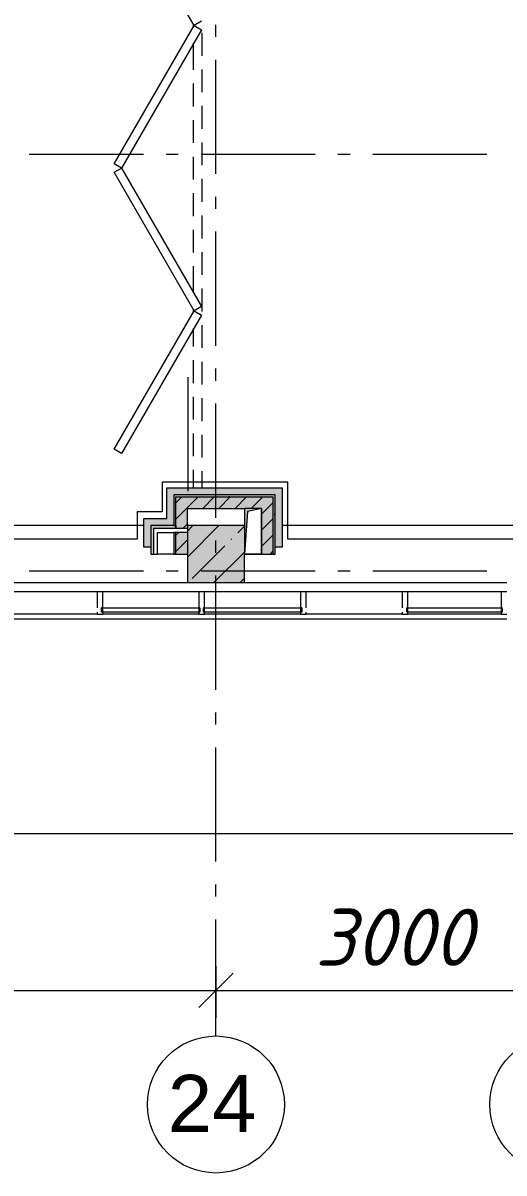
# Model space of a CAD drawing. Header units: millimetres. Extents: x -537608 to 253996, y -217170 to 186033.
# Drawn here: x -332417 to -328201, y -217170 to -207099 of the extents above; entities that cross this region are included whole.
import ezdxf

# ---------------------------------------------------------------- set-up
doc = ezdxf.new("R2010")
doc.units = ezdxf.units.MM
doc.layers.add('PDF _Геометрия', color=7, linetype='Continuous')
doc.layers.add('PDF _Текст', color=7, linetype='Continuous')
doc.layers.add('PDF _Сплошная заливка', color=7, linetype='Continuous', true_color=0xffffff)
doc.styles.add('PDF ArialMT', font='arial.ttf')
doc.styles.add('PDF ISOCPEUR Italic', font='isocpeui.ttf')

msp = doc.modelspace()

# ---------------------------------------------------------------- hatches: boundary and pattern name
at = {"layer": 'PDF _Сплошная заливка', "true_color": 0xff7d7d, "transparency": 33554559}
for points in [[(-330206.1883, -211229.658), (-330206.1883, -211169.6551), (-331156.1883, -211169.6551), (-331156.1883, -211229.658), (-330326.1898, -211229.658)], [(-331156.1883, -211499.6558), (-331156.1883, -211439.6572), (-331357.0245, -211439.6572), (-331357.0245, -211499.6558), (-331297.026, -211499.6558)]]:
    msp.add_hatch(color=11, dxfattribs=at).paths.add_polyline_path(points)
at = {"layer": 'PDF _Сплошная заливка', "transparency": 33554559}
for points in [[(-330448.6886, -211349.6551), (-330326.1898, -211349.6551), (-330326.1898, -211249.6589), (-331076.193, -211249.6589), (-331076.193, -211349.6551), (-330476.1904, -211349.6551)], [(-330326.1898, -211749.6569), (-330226.1893, -211749.6569), (-330226.1893, -211249.6589), (-330326.1898, -211249.6589), (-330326.1898, -211377.1569)], [(-330476.1904, -211999.658), (-330476.1904, -211499.6558), (-330976.1883, -211499.6558), (-330976.1883, -211999.658), (-330549.2316, -211999.658)]]:
    msp.add_hatch(color=256, dxfattribs=at).paths.add_polyline_path(points)
h = msp.add_hatch(color=256, dxfattribs=at)
h.paths.add_polyline_path([(-330976.1883, -211749.6569), (-330976.1883, -211559.6586), (-331076.193, -211559.6586), (-331076.193, -211749.6569)], flags=0)
h.paths.add_polyline_path([(-331076.193, -211524.6559), (-330976.1883, -211524.6559), (-330976.1883, -211349.6551), (-331076.193, -211349.6551), (-331076.193, -211499.6558)], flags=0)
at = {"layer": 'PDF _Сплошная заливка', "true_color": 0x77b143, "transparency": 33554559}
msp.add_hatch(color=75, dxfattribs=at).paths.add_polyline_path([(-331096.1897, -211524.6559), (-331076.193, -211524.6559), (-331076.193, -211499.6558), (-331272.0258, -211499.6558), (-331272.0258, -211524.6559), (-331237.0274, -211524.6559)])

# ---------------------------------------------------------------- linework, layer by layer
at = {"layer": 'PDF _Геометрия', "lineweight": 9}
for p, q in [((-330917.8476, -207120.4252), (-331617.997, -205908.0748)), ((-331617.997, -208332.4052), (-330917.8476, -207120.0549)), ((-330852.8972, -207157.5594), (-331553.0467, -208369.914)), ((-330921.1889, -207125.8464), (-330921.1889, -207114.6337)), ((-330852.8972, -207082.9164), (-330917.8476, -207120.4252)), ((-330917.8476, -207120.0549), (-330852.8972, -207157.5594)), ((-330921.1889, -207509.3866), (-330921.1889, -207275.8125)), ((-330846.1886, -207384.6573), (-330846.1886, -207184.6565)), ((-330846.1886, -207704.6553), (-330846.1886, -207504.6544)), ((-330921.1889, -207829.3846), (-330921.1889, -207629.3837)), ((-330846.1886, -208024.6576), (-330846.1886, -207824.6567)), ((-330921.1889, -208149.3869), (-330921.1889, -207949.386)), ((-330846.1886, -208344.6556), (-330846.1886, -208144.6547)), ((-330921.1889, -208469.3848), (-330921.1889, -208269.3839)), ((-331553.0467, -208369.914), (-331617.997, -208332.4052)), ((-331617.997, -208406.3679), (-331553.0467, -208368.8591)), ((-331553.0467, -208368.8591), (-330852.8972, -209581.2094)), ((-330917.8476, -209618.7182), (-331617.997, -208406.3679)), ((-330846.1886, -208664.6579), (-330846.1886, -208464.657)), ((-330921.1889, -208789.3871), (-330921.1889, -208589.3862)), ((-330846.1886, -208984.6558), (-330846.1886, -208784.6549)), ((-330921.1889, -209109.3851), (-330921.1889, -208909.3842)), ((-330846.1886, -209304.6581), (-330846.1886, -209104.6572)), ((-330921.1889, -209462.9606), (-330921.1889, -209229.3865)), ((-330846.1886, -209624.6561), (-330846.1886, -209424.6552)), ((-330852.8972, -209581.2094), (-330917.8476, -209618.7182)), ((-331617.997, -210831.7489), (-330917.8476, -209619.3985)), ((-330852.8972, -209656.9073), (-331553.0467, -210869.2577)), ((-330921.1889, -209625.19), (-330921.1889, -209612.9268)), ((-330917.8476, -209619.3985), (-330852.8972, -209656.9073)), ((-330921.1889, -209932.408), (-330921.1889, -209775.1562)), ((-330846.1886, -209944.6584), (-330846.1886, -209744.6575)), ((-330921.1889, -210252.406), (-330921.1889, -210052.4094)), ((-330846.1886, -210264.6563), (-330846.1886, -210064.6554)), ((-330967.9856, -211199.6587), (-330967.9856, -210199.6586)), ((-330921.1889, -210572.4083), (-330921.1889, -210372.4074)), ((-330846.1886, -210584.6586), (-330846.1886, -210384.6577)), ((-330921.1889, -210892.4063), (-330921.1889, -210692.4097)), ((-330846.1886, -210904.6566), (-330846.1886, -210704.6557)), ((-331553.0467, -210869.2577), (-331617.997, -210831.7489)), ((-330921.1889, -211169.6551), (-330921.1889, -211012.4076)), ((-330846.1886, -211169.6551), (-330846.1886, -211024.6579)), ((-331156.1883, -211229.658), (-331156.1883, -211169.6551)), ((-331156.1883, -211169.6551), (-330206.1883, -211169.6551)), ((-330206.1883, -211169.6551), (-330146.1898, -211169.6551)), ((-330146.1898, -211169.6551), (-330146.1898, -211689.6583)), ((-331156.1883, -211439.6572), (-331156.1883, -211229.658)), ((-330326.1898, -211229.658), (-331096.1897, -211229.658)), ((-331096.1897, -211229.658), (-331096.1897, -211499.6558)), ((-330326.1898, -211229.658), (-331096.1897, -211229.658)), ((-331096.1897, -211229.658), (-331096.1897, -211249.6589)), ((-331096.1897, -211249.6589), (-331096.1897, -211349.6551)), ((-331076.193, -211301.7217), (-331024.1217, -211249.6589)), ((-331076.193, -211349.6551), (-331076.193, -211249.6589)), ((-331076.193, -211249.6589), (-330326.1898, -211249.6589)), ((-330982.7032, -211349.6551), (-330882.7027, -211249.6589)), ((-330841.2799, -211349.6551), (-330741.2794, -211249.6589)), ((-330699.8609, -211349.6551), (-330599.8604, -211249.6589)), ((-330558.4376, -211349.6551), (-330458.4372, -211249.6589)), ((-330417.0186, -211349.6551), (-330326.1898, -211258.8305)), ((-330226.1893, -211229.658), (-330326.1898, -211229.658)), ((-330326.1898, -211258.8305), (-330317.0182, -211249.6589)), ((-330326.1898, -211249.6589), (-330226.1893, -211249.6589)), ((-330326.1898, -211400.2495), (-330226.1893, -211300.2533)), ((-330206.1883, -211229.658), (-330226.1893, -211229.658)), ((-330206.1883, -211229.658), (-330226.1893, -211229.658)), ((-330226.1893, -211249.6589), (-330226.1893, -211749.6569)), ((-330206.1883, -211749.6569), (-330206.1883, -211229.658)), ((-330206.1883, -211689.6583), (-330206.1883, -211229.658)), ((-331096.1897, -211349.6551), (-331096.1897, -211499.6558)), ((-331076.193, -211443.145), (-330982.7032, -211349.6551)), ((-331076.193, -211499.6558), (-331076.193, -211349.6551)), ((-330976.1883, -211499.6558), (-330976.1883, -211349.6551)), ((-330976.1883, -211349.6551), (-330476.1904, -211349.6551)), ((-330326.1898, -211349.6551), (-330326.1898, -211749.6569)), ((-331357.0245, -211499.6558), (-331357.0245, -211439.6572)), ((-331357.0245, -211439.6572), (-331156.1883, -211439.6572)), ((-331357.0245, -211689.6583), (-331357.0245, -211499.6558)), ((-331156.1883, -211499.6558), (-331297.026, -211499.6558)), ((-331297.026, -211499.6558), (-331297.026, -211689.6583)), ((-331272.0258, -211499.6558), (-331297.026, -211499.6558)), ((-331297.026, -211499.6558), (-331297.026, -211749.6569)), ((-331237.0274, -211499.6558), (-331272.0258, -211499.6558)), ((-331096.1897, -211499.6558), (-331237.0274, -211499.6558)), ((-331096.1897, -211499.6558), (-331156.1883, -211499.6558)), ((-331096.1897, -211499.6558), (-331076.193, -211499.6558)), ((-331076.193, -211499.6558), (-331076.193, -211524.6559)), ((-331076.193, -211524.6559), (-331076.193, -211499.6558)), ((-331016.2806, -211524.6559), (-330976.1883, -211484.5678)), ((-330976.1883, -211776.4612), (-330699.3872, -211499.6558)), ((-330976.1883, -211548.3599), (-330927.4842, -211499.6558)), ((-330476.1904, -211499.6558), (-330976.1883, -211499.6558)), ((-330976.1883, -211499.6558), (-330976.1883, -211999.658)), ((-330534.9704, -211563.3401), (-330476.1904, -211504.5602)), ((-330326.1898, -211541.6728), (-330226.1893, -211441.6724)), ((-331237.0274, -211524.6559), (-331272.0258, -211524.6559)), ((-331272.0258, -211524.6559), (-331272.0258, -211749.6569)), ((-331096.1897, -211524.6559), (-331237.0274, -211524.6559)), ((-331237.0274, -211749.6569), (-331237.0274, -211559.6586)), ((-331237.0274, -211559.6586), (-331096.1897, -211559.6586)), ((-331076.193, -211524.6559), (-331096.1897, -211524.6559)), ((-331096.1897, -211559.6586), (-331096.1897, -211749.6569)), ((-331076.193, -211559.6586), (-331096.1897, -211559.6586)), ((-330976.1883, -211524.6559), (-331076.193, -211524.6559)), ((-331076.193, -211584.5683), (-331051.2791, -211559.6586)), ((-331076.193, -211749.6569), (-331076.193, -211559.6586)), ((-330976.1883, -211559.6586), (-331076.193, -211559.6586)), ((-330326.1898, -211683.0961), (-330226.1893, -211583.0957)), ((-331297.026, -211689.6583), (-331357.0245, -211689.6583)), ((-331076.193, -211725.9872), (-330976.1883, -211625.9868)), ((-330934.1411, -211962.5109), (-330649.021, -211677.3865)), ((-330591.9935, -211620.3633), (-330587.2527, -211615.6225)), ((-330146.1898, -211689.6583), (-330206.1883, -211689.6583)), ((-331297.026, -211749.6569), (-331272.0258, -211749.6569)), ((-331272.0258, -211749.6569), (-331237.0274, -211749.6569)), ((-331096.1897, -211749.6569), (-331076.193, -211749.6569)), ((-331076.193, -211749.6569), (-330976.1883, -211749.6569)), ((-330743.1913, -211999.658), (-330476.1904, -211732.6571)), ((-330476.1904, -211999.658), (-330476.1904, -211753.5623)), ((-330326.1898, -211749.6569), (-330226.1893, -211749.6569)), ((-330251.3315, -211749.6569), (-330226.1893, -211724.5146)), ((-330226.1893, -211749.6569), (-330206.1883, -211749.6569)), ((-330976.1883, -211999.658), (-330476.1904, -211999.658)), ((-330515.09, -211999.658), (-330476.1904, -211960.754)), ((-331767.86, -212079.6574), (-332609.5275, -212079.6574)), ((-331717.8597, -212079.6574), (-331767.86, -212079.6574)), ((-331767.86, -212079.6574), (-331767.86, -212219.6555)), ((-330876.1879, -212079.6574), (-331717.8597, -212079.6574)), ((-331717.8597, -212219.6555), (-331717.8597, -212079.6574)), ((-330826.1919, -212079.6574), (-330876.1879, -212079.6574)), ((-330876.1879, -212079.6574), (-330876.1879, -212219.6555)), ((-329984.5244, -212079.6574), (-330826.1919, -212079.6574)), ((-330826.1919, -212219.6555), (-330826.1919, -212079.6574)), ((-329934.5242, -212079.6574), (-329984.5244, -212079.6574)), ((-329984.5244, -212079.6574), (-329984.5244, -212219.6555)), ((-329092.8567, -212079.6574), (-329934.5242, -212079.6574)), ((-329934.5242, -212219.6555), (-329934.5242, -212079.6574)), ((-329042.8565, -212079.6574), (-329092.8567, -212079.6574)), ((-329092.8567, -212079.6574), (-329092.8567, -212219.6555)), ((-328226.1891, -212079.6574), (-329042.8565, -212079.6574)), ((-329042.8565, -212219.6555), (-329042.8565, -212079.6574)), ((-328176.1889, -212079.6574), (-328226.1891, -212079.6574)), ((-328226.1891, -212079.6574), (-328226.1891, -212219.6555)), ((-331767.86, -212276.6571), (-332609.5275, -212276.6571)), ((-331767.86, -212259.6574), (-331767.86, -212276.6571)), ((-331767.86, -212276.6571), (-331717.8597, -212276.6571)), ((-331727.858, -212259.6574), (-331727.858, -212219.6555)), ((-331727.858, -212219.6555), (-331717.8597, -212219.6555)), ((-331717.8597, -212259.6574), (-331727.858, -212259.6574)), ((-331717.8597, -212259.6574), (-331717.8597, -212219.6555)), ((-331717.8597, -212219.6555), (-330876.1879, -212219.6555)), ((-330876.1879, -212259.6574), (-331717.8597, -212259.6574)), ((-331717.8597, -212276.6571), (-331717.8597, -212259.6574)), ((-330876.1879, -212276.6571), (-331717.8597, -212276.6571)), ((-330876.1879, -212219.6555), (-330876.1879, -212259.6574)), ((-330876.1879, -212219.6555), (-330866.1896, -212219.6555)), ((-330866.1896, -212259.6574), (-330876.1879, -212259.6574)), ((-330876.1879, -212259.6574), (-330876.1879, -212276.6571)), ((-330876.1879, -212276.6571), (-330826.1919, -212276.6571)), ((-330866.1896, -212219.6555), (-330866.1896, -212259.6574)), ((-330836.1903, -212259.6574), (-330836.1903, -212219.6555)), ((-330836.1903, -212219.6555), (-330826.1919, -212219.6555)), ((-330826.1919, -212259.6574), (-330836.1903, -212259.6574)), ((-330826.1919, -212259.6574), (-330826.1919, -212219.6555)), ((-330826.1919, -212219.6555), (-329984.5244, -212219.6555)), ((-329984.5244, -212259.6574), (-330826.1919, -212259.6574)), ((-330826.1919, -212276.6571), (-330826.1919, -212259.6574)), ((-329984.5244, -212276.6571), (-330826.1919, -212276.6571)), ((-329984.5244, -212219.6555), (-329984.5244, -212259.6574)), ((-329984.5244, -212219.6555), (-329974.5218, -212219.6555)), ((-329974.5218, -212259.6574), (-329984.5244, -212259.6574)), ((-329984.5244, -212259.6574), (-329984.5244, -212276.6571)), ((-329984.5244, -212276.6571), (-329934.5242, -212276.6571)), ((-329974.5218, -212219.6555), (-329974.5218, -212259.6574)), ((-329934.5242, -212276.6571), (-329934.5242, -212259.6574)), ((-329092.8567, -212276.6571), (-329934.5242, -212276.6571)), ((-329092.8567, -212259.6574), (-329092.8567, -212276.6571)), ((-329092.8567, -212276.6571), (-329042.8565, -212276.6571)), ((-329052.8548, -212259.6574), (-329052.8548, -212219.6555)), ((-329052.8548, -212219.6555), (-329042.8565, -212219.6555)), ((-329042.8565, -212259.6574), (-329052.8548, -212259.6574)), ((-329042.8565, -212259.6574), (-329042.8565, -212219.6555)), ((-329042.8565, -212219.6555), (-328226.1891, -212219.6555)), ((-328226.1891, -212259.6574), (-329042.8565, -212259.6574)), ((-329042.8565, -212276.6571), (-329042.8565, -212259.6574)), ((-328226.1891, -212276.6571), (-329042.8565, -212276.6571)), ((-328226.1891, -212219.6555), (-328216.1908, -212219.6555)), ((-328226.1891, -212219.6555), (-328226.1891, -212259.6574)), ((-328216.1908, -212259.6574), (-328226.1891, -212259.6574)), ((-328226.1891, -212259.6574), (-328226.1891, -212276.6571)), ((-328226.1891, -212276.6571), (-328176.1889, -212276.6571)), ((-328216.1908, -212219.6555), (-328216.1908, -212259.6574)), ((-368366.2047, -214198.2382), (-264386.1644, -214198.2382)), ((-330726.1915, -215358.8314), (-330726.1915, -215570.9621)), ((-336726.1923, -215570.9621), (-330726.1915, -215570.9621)), ((-330726.1915, -215570.9621), (-327726.1869, -215570.9621)), ((-330726.1915, -215570.9621), (-330726.1915, -215810.9649))]:
    msp.add_line(p, q, dxfattribs=at)
at = {"layer": 'PDF _Геометрия', "color": 253, "lineweight": 9, "true_color": 0xaaaaaa}
for p, q in [((-330726.1915, -207219.9865), (-330726.1915, -207114.1558)), ((-330726.1915, -208419.9874), (-330726.1915, -207419.9873)), ((-331362.1227, -208249.6543), (-332362.1185, -208249.6543)), ((-331056.2869, -208249.6543), (-331162.1218, -208249.6543)), ((-329856.2858, -208249.6543), (-330856.286, -208249.6543)), ((-329550.4543, -208249.6543), (-329656.2849, -208249.6543)), ((-328350.4533, -208249.6543), (-329350.4534, -208249.6543)), ((-330726.1915, -208725.819), (-330726.1915, -208619.9883)), ((-330726.1915, -209925.82), (-330726.1915, -208925.8199)), ((-330726.1915, -210231.6558), (-330726.1915, -210125.8209)), ((-330726.1915, -211431.6568), (-330726.1915, -210431.6567)), ((-330326.1898, -211349.6551), (-330476.1904, -211349.6551)), ((-330476.1904, -211349.6551), (-330476.1904, -211749.6569)), ((-330448.6886, -211377.1569), (-330476.1904, -211749.6569)), ((-330326.1898, -211349.6551), (-330448.6886, -211377.1569)), ((-330326.1898, -211749.6569), (-330326.1898, -211349.6551)), ((-330726.1915, -211737.4883), (-330726.1915, -211631.6577)), ((-330476.1904, -211749.6569), (-330326.1898, -211749.6569)), ((-331362.1227, -211899.6575), (-332362.1185, -211899.6575)), ((-331056.2869, -211899.6575), (-331162.1218, -211899.6575)), ((-329856.2858, -211899.6575), (-330856.286, -211899.6575)), ((-329550.4543, -211899.6575), (-329656.2849, -211899.6575)), ((-328350.4533, -211899.6575), (-329350.4534, -211899.6575)), ((-330726.1915, -212937.4894), (-330726.1915, -211937.4892)), ((-331717.8597, -212221.6577), (-331727.858, -212221.6577)), ((-330866.1896, -212221.6577), (-330876.1879, -212221.6577)), ((-330826.1919, -212221.6577), (-330836.1903, -212221.6577)), ((-329974.5218, -212221.6577), (-329984.5244, -212221.6577)), ((-329042.8565, -212221.6577), (-329052.8548, -212221.6577)), ((-328216.1908, -212221.6577), (-328226.1891, -212221.6577)), ((-328176.1889, -212319.656), (-338876.1932, -212319.656)), ((-330726.1915, -213243.3209), (-330726.1915, -213137.4902)), ((-330726.1915, -214443.3219), (-330726.1915, -213443.3218)), ((-330726.1915, -214749.1577), (-330726.1915, -214643.3227)), ((-330726.1915, -215970.417), (-330726.1915, -214949.1586))]:
    msp.add_line(p, q, dxfattribs=at)
at = {"layer": 'PDF _Геометрия', "color": 190, "lineweight": 20, "true_color": 0x8000ff}
for p, q in [((-330096.1896, -211119.6549), (-331196.1901, -211119.6549)), ((-331196.1901, -211119.6549), (-331196.1901, -211379.6587)), ((-330096.1896, -211619.6571), (-330096.1896, -211119.6549)), ((-331196.1901, -211379.6587), (-331416.1877, -211379.6587)), ((-331416.1877, -211379.6587), (-331416.1877, -211619.6571)), ((-331416.1877, -211619.6571), (-336156.1932, -211619.6571)), ((-328096.1894, -211619.6571), (-330096.1896, -211619.6571))]:
    msp.add_line(p, q, dxfattribs=at)
at = {"layer": 'PDF _Геометрия', "color": 8, "lineweight": 9, "true_color": 0x787878}
for p, q in [((-330835.764, -211229.658), (-330838.7222, -211234.7863)), ((-330608.5929, -211242.5887), (-330611.9471, -211248.3973)), ((-330320.0754, -211233.7227), (-330322.4264, -211229.658)), ((-331088.396, -211325.3611), (-331091.746, -211319.5525)), ((-330216.191, -211401.4982), (-330209.4824, -211401.4982)), ((-331076.193, -211442.8866), (-331079.1125, -211447.9504))]:
    msp.add_line(p, q, dxfattribs=at)
at = {"layer": 'PDF _Геометрия', "color": 9, "lineweight": 9, "true_color": 0xc0c0c0}
for p, q in [((-331357.0245, -211499.6558), (-336211.1882, -211499.6558)), ((-328036.1908, -211499.6558), (-330146.1898, -211499.6558)), ((-331096.1897, -211749.6569), (-331237.0274, -211749.6569)), ((-330326.1898, -211749.6569), (-330476.1904, -211749.6569)), ((-336476.1912, -211999.658), (-330976.1883, -211999.658)), ((-330476.1904, -211999.658), (-328176.1889, -211999.658))]:
    msp.add_line(p, q, dxfattribs=at)
at = {"layer": 'PDF _Геометрия', "lineweight": 20}
for p, q in [((-330576.1909, -215420.9614), (-330726.1915, -215570.9621)), ((-330726.1915, -215570.9621), (-330876.1879, -215720.9627))]:
    msp.add_line(p, q, dxfattribs=at)
for centre, radius in [((-330726.1892, -216570.4196), 600.0004), ((-327726.1898, -216570.4183), 600.0013)]:
    msp.add_circle(centre, radius, dxfattribs=at)
at = {"layer": 'PDF _Сплошная заливка', "color": 11, "lineweight": 35, "true_color": 0xff7d7d, "transparency": 33554559}
for points in [[(-330146.1898, -211689.6583), (-330146.1898, -211169.6551), (-330206.1883, -211689.6583), (-330206.1883, -211169.6551)], [(-331096.1897, -211499.6558), (-331096.1897, -211229.658), (-331156.1883, -211499.6558), (-331156.1883, -211229.658)], [(-331297.026, -211689.6583), (-331297.026, -211499.6558), (-331357.0245, -211689.6583), (-331357.0245, -211499.6558)]]:
    msp.add_solid(points, dxfattribs=at)
at = {"layer": 'PDF _Сплошная заливка', "lineweight": 35, "transparency": 33554559}
for points in [[(-331096.1897, -211249.6589), (-330226.1893, -211249.6589), (-331096.1897, -211229.658), (-330226.1893, -211229.658)], [(-331076.193, -211499.6558), (-331076.193, -211249.6589), (-331096.1897, -211499.6558), (-331096.1897, -211249.6589)], [(-330206.1883, -211749.6569), (-330206.1883, -211229.658), (-330226.1893, -211749.6569), (-330226.1893, -211229.658)], [(-331076.193, -211749.6569), (-331076.193, -211559.6586), (-331096.1897, -211749.6569), (-331096.1897, -211559.6586)]]:
    msp.add_solid(points, dxfattribs=at)
at = {"layer": 'PDF _Сплошная заливка', "color": 254, "lineweight": 35, "true_color": 0xe2e2e2, "transparency": 33554559}
msp.add_solid([(-330476.1904, -211749.6569), (-330448.6886, -211377.1569), (-330476.1904, -211349.6551), (-330326.1898, -211349.6551)], dxfattribs=at)
at = {"layer": 'PDF _Сплошная заливка', "color": 75, "lineweight": 35, "true_color": 0x77b143, "transparency": 33554559}
msp.add_solid([(-331272.0258, -211749.6569), (-331272.0258, -211499.6558), (-331297.026, -211749.6569), (-331297.026, -211499.6558)], dxfattribs=at)

# ---------------------------------------------------------------- texts
at = {"layer": 'PDF _Текст', "char_height": 500, "attachment_point": 4}
for s, insert, style in [('3000', (-329858.2537, -215105.4502), 'PDF ISOCPEUR Italic'), ('24', (-331147.7487, -216561.3428), 'PDF ArialMT')]:
    msp.add_mtext(s, dxfattribs=dict(at, insert=insert, style=style))

doc.saveas('drawing.dxf')
